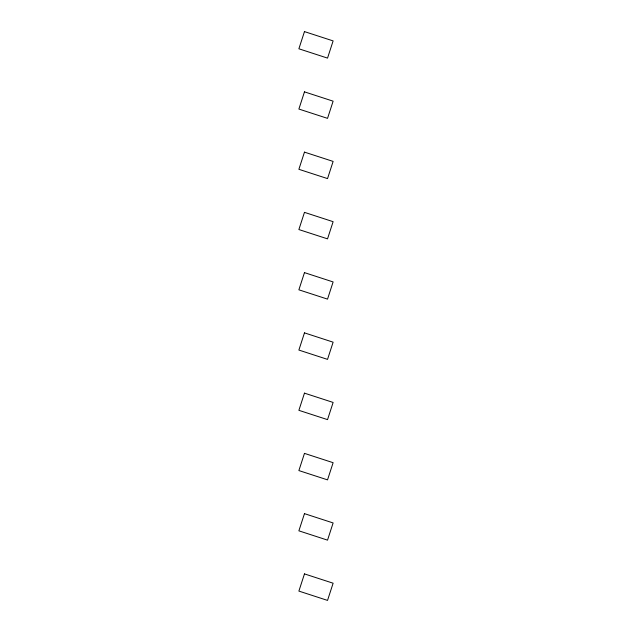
<?xml version="1.0" encoding="UTF-8"?>
<svg xmlns="http://www.w3.org/2000/svg" width="632" height="632" viewBox="0 0 632 632"><rect width="100%" height="100%" fill="white"/><g stroke="black" fill="none" stroke-linecap="round" stroke-linejoin="round"><path stroke-width="0.95" d="M304.466 31.6L298.881 48.79L327.534 58.105L333.119 40.906L304.466 31.6M304.466 91.853L298.881 109.044L327.534 118.358L333.119 101.167L304.466 91.853M304.466 152.115L298.881 169.305L327.534 178.611L333.119 161.421L304.466 152.115M304.466 212.368L298.881 229.558L327.534 238.864L333.119 221.674L304.466 212.368M304.466 272.621L298.881 289.812L327.534 299.126L333.119 281.935L304.466 272.621M304.466 332.874L298.881 350.065L327.534 359.379L333.119 342.188L304.466 332.874M304.466 393.136L298.881 410.326L327.534 419.632L333.119 402.442L304.466 393.136M304.466 453.389L298.881 470.579L327.534 479.886L333.119 462.695L304.466 453.389M304.466 513.642L298.881 530.833L327.534 540.147L333.119 522.956L304.466 513.642M304.466 573.896L298.881 591.094L327.534 600.4L333.119 583.21L304.466 573.896"/></g></svg>
